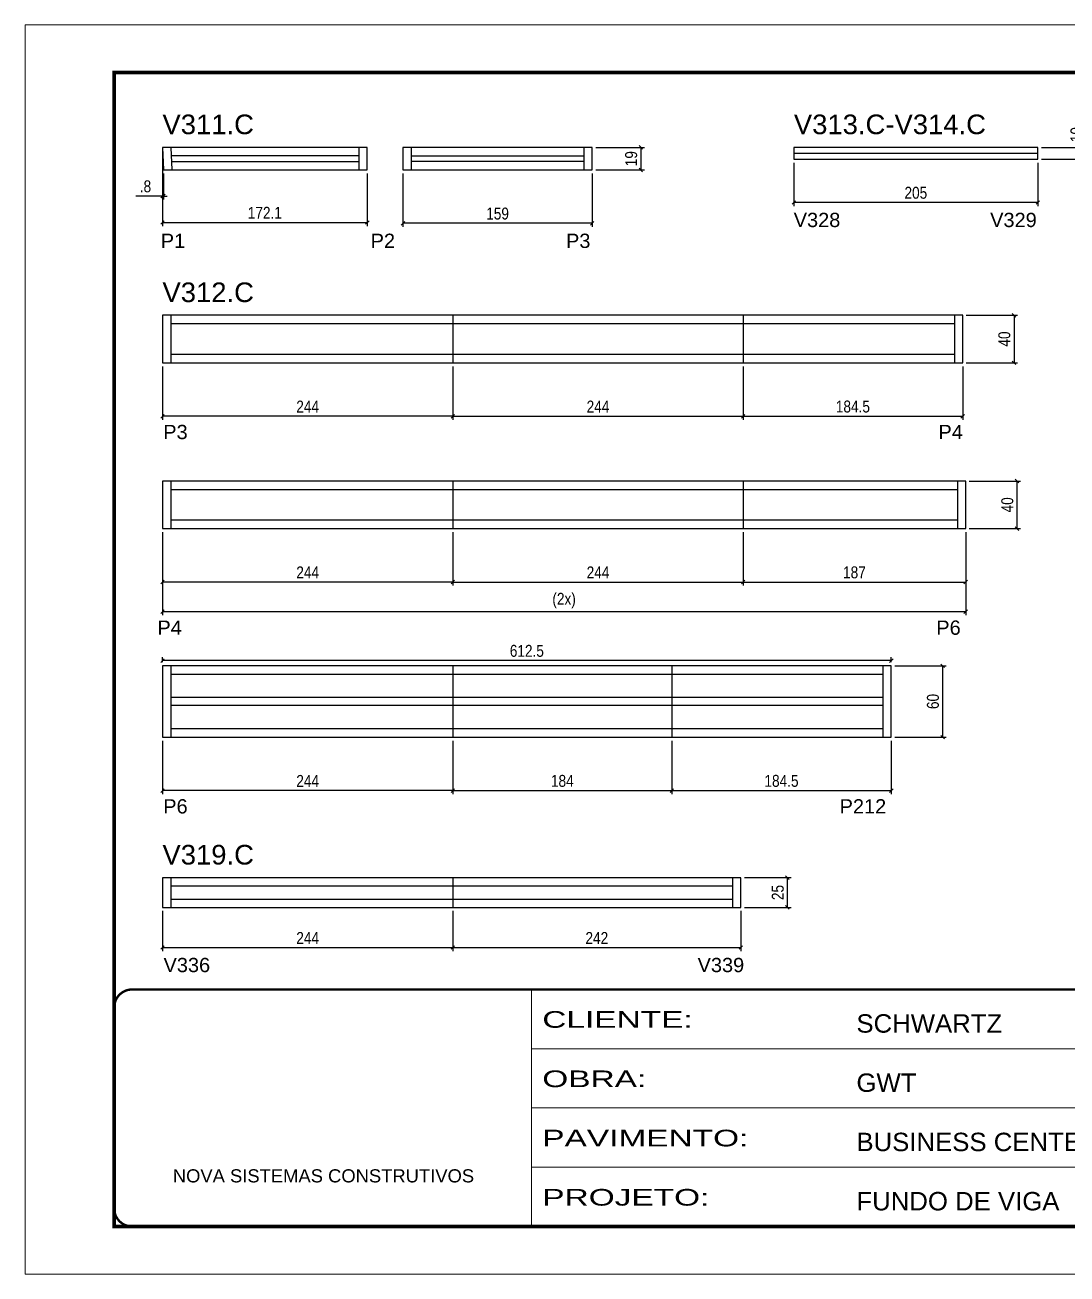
# Model space of a CAD drawing. Extents: x 3245 to 12416, y 917 to 10295.
# Drawn here: x 4844 to 5720, y 7809 to 8859 of the extents above; entities that cross this region are included whole.
import ezdxf

# ---------------------------------------------------------------- set-up
doc = ezdxf.new("R2010")
doc.units = 0
doc.linetypes.add('CONTINUO', pattern=[0])
doc.linetypes.add('DASHED', pattern=[0.75, 0.5, -0.25])
for name, color, linetype in [('5', 5, 'Continuous'), ('COTA', 241, 'Continuous'), ('NOMENCLATURA', 7, 'Continuous'), ('Painéis', 200, 'Continuous'), ('SARR_2.2x20', 80, 'Continuous'), ('SARR_2.2x7', 40, 'Continuous')]:
    doc.layers.add(name, color=color, linetype=linetype)
doc.layers.add('Folhas', color=255, linetype='Continuous', lineweight=9)
doc.layers.add('SARRAFO DE PRESSAO', color=251, linetype='DASHED', lineweight=9)
doc.styles.add('ARIAL', font='arial.ttf')
doc.styles.add('COTA TECNICA-50', font='techl___.ttf', dxfattribs={"height": 10})
doc.styles.get("Standard").update_dxf_attribs({"font": 'arial.ttf'})
doc.styles.add('Tecnologia', font='')
doc.styles.get('Tecnologia').set_extended_font_data('Forgotten Futurist')
doc.dimstyles.new('COTA PAINEL-50', dxfattribs={"dimtxt": 10, "dimasz": 3, "dimexe": 3, "dimexo": 3, "dimgap": 3, "dimtad": 1, "dimdec": 1, "dimzin": 12, "dimdsep": 46, "dimtxsty": 'COTA TECNICA-50', "dimblk1": 'OBLIQUE', "dimblk2": 'OBLIQUE', "dimsah": 1, "dimcen": 0.9, "dimclrd": 4, "dimclre": 4, "dimclrt": 240, "dimadec": 1, "dimazin": 3, "dimtfac": 1, "dimtdec": 1, "dimtmove": 0, "dimatfit": 3, "dimfxl": 1, "dimtolj": 1, "dimtzin": 12, "dimarcsym": 0})

# ---------------------------------------------------------------- blocks, each defined once
blk = doc.blocks.new('9999999999')
at = {"color": 30, "linetype": 'CONTINUO'}
for p, q in [((98564.6, 34230.2), (98564.6, 34429.4)), ((98564.6, 34379.6), (99584, 34379.6)), ((98564.6, 34329.8), (99488, 34329.8)), ((98564.6, 34280), (99488, 34280))]:
    blk.add_line(p, q, dxfattribs=at)
at = {"color": 30, "linetype": 'CONTINUO', "const_width": 2}
blk.add_lwpolyline([(99584, 34230.2), (99584, 34414.4, 0.414214), (99569, 34429.4), (98229, 34429.4, 0.414214), (98214, 34414.4), (98214, 34245.2, 0.414214), (98229, 34230.2), (99584, 34230.2)], format="xyb", dxfattribs=at)
at = {"layer": 'Folhas'}
blk.add_lwpolyline([(98139, 34190.2), (99624, 34190.2), (99624, 35240.2), (98139, 35240.2)], close=True, dxfattribs=at)
at = {"layer": 'Folhas', "color": 30, "const_width": 3}
blk.add_lwpolyline([(98214, 34230.2), (99584, 34230.2), (99584, 35200.2), (98214, 35200.2)], close=True, dxfattribs=at)
at = {"color": 7, "linetype": 'Continuous', "ltscale": 5, "style": 'ARIAL'}
for s, height, p in [('SCHWARTZ', 15.48, (98837.7, 34393.1)), ('GWT', 15.48, (98837.7, 34343.3)), ('BUSINESS CENTER E LAZER - PROJEÇÃO', 15.483, (98837.7, 34293.5)), ('NOVA SISTEMAS CONSTRUTIVOS', 11.059, (98263.2, 34267.2)), ('FUNDO DE VIGA', 15.483, (98837.7, 34243.7))]:
    blk.add_text(s, height=height, dxfattribs=at).set_placement(p)
at = {"layer": 'Folhas', "color": 7, "style": 'Tecnologia', "width": 1.5}
for s, p in [('CLIENTE:', (98573.7, 34397.2)), ('OBRA:', (98573.7, 34347.3)), ('PAVIMENTO:', (98573.7, 34297.5)), ('PROJETO:', (98573.7, 34247.7))]:
    blk.add_text(s, height=14, dxfattribs=at).set_placement(p)
blk = doc.blocks.new('_Oblique')
at = {"color": 0, "linetype": 'ByBlock', "lineweight": -2}
blk.add_line((-0.5, -0.5), (0.5, 0.5), dxfattribs=at)
blk = doc.blocks.new('*D273')
at = {"layer": 'COTA', "color": 4, "linetype": 'ByBlock', "lineweight": -2, "transparency": 16777216}
for p, q in [((4959.4, 8752.8), (4959.4, 8689.7)), ((5131.5, 8733.8), (5131.5, 8689.7)), ((4959.4, 8692.7), (5131.5, 8692.7))]:
    blk.add_line(p, q, dxfattribs=at)
at = {"layer": 'Defpoints', "color": 0, "linetype": 'ByBlock', "transparency": 16777216}
for p in [(4959.4, 8755.8), (5131.5, 8736.8), (5131.5, 8692.7)]:
    blk.add_point(p, dxfattribs=at)
at = {"layer": 'COTA', "color": 4, "linetype": 'ByBlock', "lineweight": -2, "transparency": 16777216, "xscale": 3, "yscale": 3, "zscale": 3, "rotation": 180}
blk.add_blockref('_Oblique', (4959.4, 8692.7), dxfattribs=at)
at = {"layer": 'COTA', "color": 4, "linetype": 'ByBlock', "lineweight": -2, "transparency": 16777216, "xscale": 3, "yscale": 3, "zscale": 3}
blk.add_blockref('_Oblique', (5131.5, 8692.7), dxfattribs=at)
at = {"layer": 'COTA', "color": 240, "linetype": 'ByBlock', "transparency": 16777216, "insert": (5045.4, 8700.8), "char_height": 10, "attachment_point": 5, "style": 'COTA TECNICA-50'}
blk.add_mtext('\\A1;172.1', dxfattribs=at)
blk = doc.blocks.new('*D274')
at = {"layer": 'COTA', "color": 4, "linetype": 'ByBlock', "lineweight": -2, "transparency": 16777216}
for p, q in [((4959.4, 8752.8), (4959.4, 8711.9)), ((4960.2, 8733.8), (4960.2, 8711.9)), ((4959.4, 8714.9), (4936.9, 8714.9)), ((4960.2, 8714.9), (4959.4, 8714.9)), ((4960.2, 8714.9), (4963.2, 8714.9))]:
    blk.add_line(p, q, dxfattribs=at)
at = {"layer": 'Defpoints', "color": 0, "linetype": 'ByBlock', "transparency": 16777216}
for p in [(4959.4, 8755.8), (4960.2, 8736.8), (4959.4, 8714.9)]:
    blk.add_point(p, dxfattribs=at)
at = {"layer": 'COTA', "color": 4, "linetype": 'ByBlock', "lineweight": -2, "transparency": 16777216, "xscale": 3, "yscale": 3, "zscale": 3}
blk.add_blockref('_Oblique', (4959.4, 8714.9), dxfattribs=at)
at = {"layer": 'COTA', "color": 4, "linetype": 'ByBlock', "lineweight": -2, "transparency": 16777216, "xscale": 3, "yscale": 3, "zscale": 3, "rotation": 180}
blk.add_blockref('_Oblique', (4960.2, 8714.9), dxfattribs=at)
at = {"layer": 'COTA', "color": 240, "linetype": 'ByBlock', "transparency": 16777216, "insert": (4945.1, 8723), "char_height": 10, "attachment_point": 5, "style": 'COTA TECNICA-50'}
blk.add_mtext('\\A1;.8', dxfattribs=at)
blk = doc.blocks.new('*D275')
at = {"layer": 'COTA', "color": 4, "linetype": 'ByBlock', "lineweight": -2, "transparency": 16777216}
for p, q in [((5161.5, 8733.8), (5161.5, 8689)), ((5320.5, 8733.8), (5320.5, 8689)), ((5320.5, 8692), (5161.5, 8692))]:
    blk.add_line(p, q, dxfattribs=at)
at = {"layer": 'Defpoints', "color": 0, "linetype": 'ByBlock', "transparency": 16777216}
for p in [(5161.5, 8736.8), (5320.5, 8736.8), (5161.5, 8692)]:
    blk.add_point(p, dxfattribs=at)
at = {"layer": 'COTA', "color": 4, "linetype": 'ByBlock', "lineweight": -2, "transparency": 16777216, "xscale": 3, "yscale": 3, "zscale": 3, "rotation": 180}
blk.add_blockref('_Oblique', (5161.5, 8692), dxfattribs=at)
at = {"layer": 'COTA', "color": 4, "linetype": 'ByBlock', "lineweight": -2, "transparency": 16777216, "xscale": 3, "yscale": 3, "zscale": 3}
blk.add_blockref('_Oblique', (5320.5, 8692), dxfattribs=at)
at = {"layer": 'COTA', "color": 240, "linetype": 'ByBlock', "transparency": 16777216, "insert": (5241, 8700.1), "char_height": 10, "attachment_point": 5, "style": 'COTA TECNICA-50'}
blk.add_mtext('\\A1;159', dxfattribs=at)
blk = doc.blocks.new('*D276')
at = {"layer": 'COTA', "color": 4, "linetype": 'ByBlock', "lineweight": -2, "transparency": 16777216}
for p, q in [((5323.5, 8755.8), (5364.4, 8755.8)), ((5361.4, 8755.8), (5361.4, 8736.8)), ((5323.5, 8736.8), (5364.4, 8736.8))]:
    blk.add_line(p, q, dxfattribs=at)
at = {"layer": 'Defpoints', "color": 0, "linetype": 'ByBlock', "transparency": 16777216}
for p in [(5320.5, 8755.8), (5320.5, 8736.8), (5361.4, 8736.8)]:
    blk.add_point(p, dxfattribs=at)
at = {"layer": 'COTA', "color": 4, "linetype": 'ByBlock', "lineweight": -2, "transparency": 16777216, "xscale": 3, "yscale": 3, "zscale": 3}
for p, rotation in [((5361.4, 8755.8), 90), ((5361.4, 8736.8), 270)]:
    blk.add_blockref('_Oblique', p, dxfattribs=dict(at, rotation=rotation))
at = {"layer": 'COTA', "color": 240, "linetype": 'ByBlock', "transparency": 16777216, "insert": (5353.3, 8746.3), "char_height": 10, "attachment_point": 5, "rotation": 90, "style": 'COTA TECNICA-50'}
blk.add_mtext('\\A1;19', dxfattribs=at)
blk = doc.blocks.new('*D239')
at = {"layer": 'COTA', "color": 4, "linetype": 'ByBlock', "lineweight": -2, "transparency": 16777216}
for p, q in [((4959.4, 8571.7), (4959.4, 8526.8)), ((5203.4, 8571.7), (5203.4, 8526.8)), ((5203.4, 8529.8), (4959.4, 8529.8))]:
    blk.add_line(p, q, dxfattribs=at)
at = {"layer": 'Defpoints', "color": 0, "linetype": 'ByBlock', "transparency": 16777216}
for p in [(4959.4, 8574.7), (5203.4, 8574.7), (4959.4, 8529.8)]:
    blk.add_point(p, dxfattribs=at)
at = {"layer": 'COTA', "color": 4, "linetype": 'ByBlock', "lineweight": -2, "transparency": 16777216, "xscale": 3, "yscale": 3, "zscale": 3, "rotation": 180}
blk.add_blockref('_Oblique', (4959.4, 8529.8), dxfattribs=at)
at = {"layer": 'COTA', "color": 4, "linetype": 'ByBlock', "lineweight": -2, "transparency": 16777216, "xscale": 3, "yscale": 3, "zscale": 3}
blk.add_blockref('_Oblique', (5203.4, 8529.8), dxfattribs=at)
at = {"layer": 'COTA', "color": 240, "linetype": 'ByBlock', "transparency": 16777216, "insert": (5081.4, 8537.9), "char_height": 10, "attachment_point": 5, "style": 'COTA TECNICA-50'}
blk.add_mtext('\\A1;244', dxfattribs=at)
blk = doc.blocks.new('*D277')
at = {"layer": 'COTA', "color": 4, "linetype": 'ByBlock', "lineweight": -2, "transparency": 16777216}
for p, q in [((5203.4, 8571.7), (5203.4, 8526.8)), ((5447.4, 8571.7), (5447.4, 8526.8)), ((5203.4, 8529.8), (5447.4, 8529.8))]:
    blk.add_line(p, q, dxfattribs=at)
at = {"layer": 'Defpoints', "color": 0, "linetype": 'ByBlock', "transparency": 16777216}
for p in [(5203.4, 8574.7), (5447.4, 8574.7), (5447.4, 8529.8)]:
    blk.add_point(p, dxfattribs=at)
at = {"layer": 'COTA', "color": 4, "linetype": 'ByBlock', "lineweight": -2, "transparency": 16777216, "xscale": 3, "yscale": 3, "zscale": 3, "rotation": 180}
blk.add_blockref('_Oblique', (5203.4, 8529.8), dxfattribs=at)
at = {"layer": 'COTA', "color": 4, "linetype": 'ByBlock', "lineweight": -2, "transparency": 16777216, "xscale": 3, "yscale": 3, "zscale": 3}
blk.add_blockref('_Oblique', (5447.4, 8529.8), dxfattribs=at)
at = {"layer": 'COTA', "color": 240, "linetype": 'ByBlock', "transparency": 16777216, "insert": (5325.4, 8537.9), "char_height": 10, "attachment_point": 5, "style": 'COTA TECNICA-50'}
blk.add_mtext('\\A1;244', dxfattribs=at)
blk = doc.blocks.new('*D278')
at = {"layer": 'COTA', "color": 4, "linetype": 'ByBlock', "lineweight": -2, "transparency": 16777216}
for p, q in [((5447.4, 8571.7), (5447.4, 8526.8)), ((5631.9, 8571.7), (5631.9, 8526.8)), ((5447.4, 8529.8), (5631.9, 8529.8))]:
    blk.add_line(p, q, dxfattribs=at)
at = {"layer": 'Defpoints', "color": 0, "linetype": 'ByBlock', "transparency": 16777216}
for p in [(5447.4, 8574.7), (5631.9, 8574.7), (5631.9, 8529.8)]:
    blk.add_point(p, dxfattribs=at)
at = {"layer": 'COTA', "color": 4, "linetype": 'ByBlock', "lineweight": -2, "transparency": 16777216, "xscale": 3, "yscale": 3, "zscale": 3, "rotation": 180}
blk.add_blockref('_Oblique', (5447.4, 8529.8), dxfattribs=at)
at = {"layer": 'COTA', "color": 4, "linetype": 'ByBlock', "lineweight": -2, "transparency": 16777216, "xscale": 3, "yscale": 3, "zscale": 3}
blk.add_blockref('_Oblique', (5631.9, 8529.8), dxfattribs=at)
at = {"layer": 'COTA', "color": 240, "linetype": 'ByBlock', "transparency": 16777216, "insert": (5539.6, 8537.9), "char_height": 10, "attachment_point": 5, "style": 'COTA TECNICA-50'}
blk.add_mtext('\\A1;184.5', dxfattribs=at)
blk = doc.blocks.new('*D279')
at = {"layer": 'COTA', "color": 4, "linetype": 'ByBlock', "lineweight": -2, "transparency": 16777216}
for p, q in [((5634.9, 8614.7), (5678, 8614.7)), ((5675, 8614.7), (5675, 8574.7)), ((5634.9, 8574.7), (5678, 8574.7))]:
    blk.add_line(p, q, dxfattribs=at)
at = {"layer": 'Defpoints', "color": 0, "linetype": 'ByBlock', "transparency": 16777216}
for p in [(5631.9, 8614.7), (5631.9, 8574.7), (5675, 8574.7)]:
    blk.add_point(p, dxfattribs=at)
at = {"layer": 'COTA', "color": 4, "linetype": 'ByBlock', "lineweight": -2, "transparency": 16777216, "xscale": 3, "yscale": 3, "zscale": 3}
for p, rotation in [((5675, 8614.7), 90), ((5675, 8574.7), 270)]:
    blk.add_blockref('_Oblique', p, dxfattribs=dict(at, rotation=rotation))
at = {"layer": 'COTA', "color": 240, "linetype": 'ByBlock', "transparency": 16777216, "insert": (5666.9, 8594.7), "char_height": 10, "attachment_point": 5, "rotation": 90, "style": 'COTA TECNICA-50'}
blk.add_mtext('\\A1;40', dxfattribs=at)
blk = doc.blocks.new('*D240')
at = {"layer": 'COTA', "color": 4, "linetype": 'ByBlock', "lineweight": -2, "transparency": 16777216}
for p, q in [((4959.4, 8432.3), (4959.4, 8387.4)), ((5203.4, 8432.3), (5203.4, 8387.4)), ((5203.4, 8390.4), (4959.4, 8390.4))]:
    blk.add_line(p, q, dxfattribs=at)
at = {"layer": 'Defpoints', "color": 0, "linetype": 'ByBlock', "transparency": 16777216}
for p in [(4959.4, 8435.3), (5203.4, 8435.3), (4959.4, 8390.4)]:
    blk.add_point(p, dxfattribs=at)
at = {"layer": 'COTA', "color": 4, "linetype": 'ByBlock', "lineweight": -2, "transparency": 16777216, "xscale": 3, "yscale": 3, "zscale": 3, "rotation": 180}
blk.add_blockref('_Oblique', (4959.4, 8390.4), dxfattribs=at)
at = {"layer": 'COTA', "color": 4, "linetype": 'ByBlock', "lineweight": -2, "transparency": 16777216, "xscale": 3, "yscale": 3, "zscale": 3}
blk.add_blockref('_Oblique', (5203.4, 8390.4), dxfattribs=at)
at = {"layer": 'COTA', "color": 240, "linetype": 'ByBlock', "transparency": 16777216, "insert": (5081.4, 8398.5), "char_height": 10, "attachment_point": 5, "style": 'COTA TECNICA-50'}
blk.add_mtext('\\A1;244', dxfattribs=at)
blk = doc.blocks.new('*D280')
at = {"layer": 'COTA', "color": 4, "linetype": 'ByBlock', "lineweight": -2, "transparency": 16777216}
for p, q in [((5203.4, 8432.3), (5203.4, 8387.4)), ((5447.4, 8432.3), (5447.4, 8387.4)), ((5203.4, 8390.4), (5447.4, 8390.4))]:
    blk.add_line(p, q, dxfattribs=at)
at = {"layer": 'Defpoints', "color": 0, "linetype": 'ByBlock', "transparency": 16777216}
for p in [(5203.4, 8435.3), (5447.4, 8435.3), (5447.4, 8390.4)]:
    blk.add_point(p, dxfattribs=at)
at = {"layer": 'COTA', "color": 4, "linetype": 'ByBlock', "lineweight": -2, "transparency": 16777216, "xscale": 3, "yscale": 3, "zscale": 3, "rotation": 180}
blk.add_blockref('_Oblique', (5203.4, 8390.4), dxfattribs=at)
at = {"layer": 'COTA', "color": 4, "linetype": 'ByBlock', "lineweight": -2, "transparency": 16777216, "xscale": 3, "yscale": 3, "zscale": 3}
blk.add_blockref('_Oblique', (5447.4, 8390.4), dxfattribs=at)
at = {"layer": 'COTA', "color": 240, "linetype": 'ByBlock', "transparency": 16777216, "insert": (5325.4, 8398.5), "char_height": 10, "attachment_point": 5, "style": 'COTA TECNICA-50'}
blk.add_mtext('\\A1;244', dxfattribs=at)
blk = doc.blocks.new('*D281')
at = {"layer": 'COTA', "color": 4, "linetype": 'ByBlock', "lineweight": -2, "transparency": 16777216}
for p, q in [((5447.4, 8432.3), (5447.4, 8387.4)), ((5634.4, 8432.3), (5634.4, 8387.4)), ((5447.4, 8390.4), (5634.4, 8390.4))]:
    blk.add_line(p, q, dxfattribs=at)
at = {"layer": 'Defpoints', "color": 0, "linetype": 'ByBlock', "transparency": 16777216}
for p in [(5447.4, 8435.3), (5634.4, 8435.3), (5634.4, 8390.4)]:
    blk.add_point(p, dxfattribs=at)
at = {"layer": 'COTA', "color": 4, "linetype": 'ByBlock', "lineweight": -2, "transparency": 16777216, "xscale": 3, "yscale": 3, "zscale": 3, "rotation": 180}
blk.add_blockref('_Oblique', (5447.4, 8390.4), dxfattribs=at)
at = {"layer": 'COTA', "color": 4, "linetype": 'ByBlock', "lineweight": -2, "transparency": 16777216, "xscale": 3, "yscale": 3, "zscale": 3}
blk.add_blockref('_Oblique', (5634.4, 8390.4), dxfattribs=at)
at = {"layer": 'COTA', "color": 240, "linetype": 'ByBlock', "transparency": 16777216, "insert": (5540.9, 8398.5), "char_height": 10, "attachment_point": 5, "style": 'COTA TECNICA-50'}
blk.add_mtext('\\A1;187', dxfattribs=at)
blk = doc.blocks.new('*D282')
at = {"layer": 'COTA', "color": 4, "linetype": 'ByBlock', "lineweight": -2, "transparency": 16777216}
for p, q in [((5637.4, 8475.3), (5680.5, 8475.3)), ((5677.5, 8475.3), (5677.5, 8435.3)), ((5637.4, 8435.3), (5680.5, 8435.3))]:
    blk.add_line(p, q, dxfattribs=at)
at = {"layer": 'Defpoints', "color": 0, "linetype": 'ByBlock', "transparency": 16777216}
for p in [(5634.4, 8475.3), (5634.4, 8435.3), (5677.5, 8435.3)]:
    blk.add_point(p, dxfattribs=at)
at = {"layer": 'COTA', "color": 4, "linetype": 'ByBlock', "lineweight": -2, "transparency": 16777216, "xscale": 3, "yscale": 3, "zscale": 3}
for p, rotation in [((5677.5, 8475.3), 90), ((5677.5, 8435.3), 270)]:
    blk.add_blockref('_Oblique', p, dxfattribs=dict(at, rotation=rotation))
at = {"layer": 'COTA', "color": 240, "linetype": 'ByBlock', "transparency": 16777216, "insert": (5669.4, 8455.3), "char_height": 10, "attachment_point": 5, "rotation": 90, "style": 'COTA TECNICA-50'}
blk.add_mtext('\\A1;40', dxfattribs=at)
blk = doc.blocks.new('*D283')
at = {"layer": 'COTA', "color": 4, "linetype": 'ByBlock', "lineweight": -2, "transparency": 16777216}
for p, q in [((4959.4, 8432.3), (4959.4, 8362.6)), ((5634.4, 8432.3), (5634.4, 8362.6)), ((4959.4, 8365.6), (5634.4, 8365.6))]:
    blk.add_line(p, q, dxfattribs=at)
at = {"layer": 'Defpoints', "color": 0, "linetype": 'ByBlock', "transparency": 16777216}
for p in [(4959.4, 8435.3), (5634.4, 8435.3), (5634.4, 8365.6)]:
    blk.add_point(p, dxfattribs=at)
at = {"layer": 'COTA', "color": 4, "linetype": 'ByBlock', "lineweight": -2, "transparency": 16777216, "xscale": 3, "yscale": 3, "zscale": 3, "rotation": 180}
blk.add_blockref('_Oblique', (4959.4, 8365.6), dxfattribs=at)
at = {"layer": 'COTA', "color": 4, "linetype": 'ByBlock', "lineweight": -2, "transparency": 16777216, "xscale": 3, "yscale": 3, "zscale": 3}
blk.add_blockref('_Oblique', (5634.4, 8365.6), dxfattribs=at)
at = {"layer": 'COTA', "color": 240, "linetype": 'ByBlock', "transparency": 16777216, "insert": (5296.9, 8374.8), "char_height": 10, "attachment_point": 5, "style": 'COTA TECNICA-50'}
blk.add_mtext('\\A1;(2x)', dxfattribs=at)
blk = doc.blocks.new('*D241')
at = {"layer": 'COTA', "color": 4, "linetype": 'ByBlock', "lineweight": -2, "transparency": 16777216}
for p, q in [((4959.4, 8257), (4959.4, 8212.1)), ((5203.4, 8257), (5203.4, 8212.1)), ((5203.4, 8215.1), (4959.4, 8215.1))]:
    blk.add_line(p, q, dxfattribs=at)
at = {"layer": 'Defpoints', "color": 0, "linetype": 'ByBlock', "transparency": 16777216}
for p in [(4959.4, 8260), (5203.4, 8260), (4959.4, 8215.1)]:
    blk.add_point(p, dxfattribs=at)
at = {"layer": 'COTA', "color": 4, "linetype": 'ByBlock', "lineweight": -2, "transparency": 16777216, "xscale": 3, "yscale": 3, "zscale": 3, "rotation": 180}
blk.add_blockref('_Oblique', (4959.4, 8215.1), dxfattribs=at)
at = {"layer": 'COTA', "color": 4, "linetype": 'ByBlock', "lineweight": -2, "transparency": 16777216, "xscale": 3, "yscale": 3, "zscale": 3}
blk.add_blockref('_Oblique', (5203.4, 8215.1), dxfattribs=at)
at = {"layer": 'COTA', "color": 240, "linetype": 'ByBlock', "transparency": 16777216, "insert": (5081.4, 8223.2), "char_height": 10, "attachment_point": 5, "style": 'COTA TECNICA-50'}
blk.add_mtext('\\A1;244', dxfattribs=at)
blk = doc.blocks.new('*D315')
at = {"layer": 'COTA', "color": 4, "linetype": 'ByBlock', "lineweight": -2, "transparency": 16777216}
for p, q in [((5203.4, 8257), (5203.4, 8212.1)), ((5387.4, 8257), (5387.4, 8212.1)), ((5203.4, 8215.1), (5387.4, 8215.1))]:
    blk.add_line(p, q, dxfattribs=at)
at = {"layer": 'Defpoints', "color": 0, "linetype": 'ByBlock', "transparency": 16777216}
for p in [(5203.4, 8260), (5387.4, 8260), (5387.4, 8215.1)]:
    blk.add_point(p, dxfattribs=at)
at = {"layer": 'COTA', "color": 4, "linetype": 'ByBlock', "lineweight": -2, "transparency": 16777216, "xscale": 3, "yscale": 3, "zscale": 3, "rotation": 180}
blk.add_blockref('_Oblique', (5203.4, 8215.1), dxfattribs=at)
at = {"layer": 'COTA', "color": 4, "linetype": 'ByBlock', "lineweight": -2, "transparency": 16777216, "xscale": 3, "yscale": 3, "zscale": 3}
blk.add_blockref('_Oblique', (5387.4, 8215.1), dxfattribs=at)
at = {"layer": 'COTA', "color": 240, "linetype": 'ByBlock', "transparency": 16777216, "insert": (5295.4, 8223.2), "char_height": 10, "attachment_point": 5, "style": 'COTA TECNICA-50'}
blk.add_mtext('\\A1;184', dxfattribs=at)
blk = doc.blocks.new('*D316')
at = {"layer": 'COTA', "color": 4, "linetype": 'ByBlock', "lineweight": -2, "transparency": 16777216}
for p, q in [((5387.4, 8257), (5387.4, 8212.1)), ((5571.9, 8257), (5571.9, 8212.1)), ((5387.4, 8215.1), (5571.9, 8215.1))]:
    blk.add_line(p, q, dxfattribs=at)
at = {"layer": 'Defpoints', "color": 0, "linetype": 'ByBlock', "transparency": 16777216}
for p in [(5387.4, 8260), (5571.9, 8260), (5571.9, 8215.1)]:
    blk.add_point(p, dxfattribs=at)
at = {"layer": 'COTA', "color": 4, "linetype": 'ByBlock', "lineweight": -2, "transparency": 16777216, "xscale": 3, "yscale": 3, "zscale": 3, "rotation": 180}
blk.add_blockref('_Oblique', (5387.4, 8215.1), dxfattribs=at)
at = {"layer": 'COTA', "color": 4, "linetype": 'ByBlock', "lineweight": -2, "transparency": 16777216, "xscale": 3, "yscale": 3, "zscale": 3}
blk.add_blockref('_Oblique', (5571.9, 8215.1), dxfattribs=at)
at = {"layer": 'COTA', "color": 240, "linetype": 'ByBlock', "transparency": 16777216, "insert": (5479.6, 8223.2), "char_height": 10, "attachment_point": 5, "style": 'COTA TECNICA-50'}
blk.add_mtext('\\A1;184.5', dxfattribs=at)
blk = doc.blocks.new('*D317')
at = {"layer": 'COTA', "color": 4, "linetype": 'ByBlock', "lineweight": -2, "transparency": 16777216}
for p, q in [((5574.9, 8320), (5618, 8320)), ((5615, 8320), (5615, 8260)), ((5574.9, 8260), (5618, 8260))]:
    blk.add_line(p, q, dxfattribs=at)
at = {"layer": 'Defpoints', "color": 0, "linetype": 'ByBlock', "transparency": 16777216}
for p in [(5571.9, 8320), (5571.9, 8260), (5615, 8260)]:
    blk.add_point(p, dxfattribs=at)
at = {"layer": 'COTA', "color": 4, "linetype": 'ByBlock', "lineweight": -2, "transparency": 16777216, "xscale": 3, "yscale": 3, "zscale": 3}
for p, rotation in [((5615, 8320), 90), ((5615, 8260), 270)]:
    blk.add_blockref('_Oblique', p, dxfattribs=dict(at, rotation=rotation))
at = {"layer": 'COTA', "color": 240, "linetype": 'ByBlock', "transparency": 16777216, "insert": (5606.9, 8290), "char_height": 10, "attachment_point": 5, "rotation": 90, "style": 'COTA TECNICA-50'}
blk.add_mtext('\\A1;60', dxfattribs=at)
blk = doc.blocks.new('*D255')
at = {"layer": 'COTA', "color": 4, "linetype": 'ByBlock', "lineweight": -2, "transparency": 16777216}
for p, q in [((5490, 8742.9), (5490, 8706.5)), ((5695, 8742.9), (5695, 8706.5)), ((5695, 8709.5), (5490, 8709.5))]:
    blk.add_line(p, q, dxfattribs=at)
at = {"layer": 'Defpoints', "color": 0, "linetype": 'ByBlock', "transparency": 16777216}
for p in [(5490, 8745.9), (5695, 8745.9), (5490, 8709.5)]:
    blk.add_point(p, dxfattribs=at)
at = {"layer": 'COTA', "color": 4, "linetype": 'ByBlock', "lineweight": -2, "transparency": 16777216, "xscale": 3, "yscale": 3, "zscale": 3, "rotation": 180}
blk.add_blockref('_Oblique', (5490, 8709.5), dxfattribs=at)
at = {"layer": 'COTA', "color": 4, "linetype": 'ByBlock', "lineweight": -2, "transparency": 16777216, "xscale": 3, "yscale": 3, "zscale": 3}
blk.add_blockref('_Oblique', (5695, 8709.5), dxfattribs=at)
at = {"layer": 'COTA', "color": 240, "linetype": 'ByBlock', "transparency": 16777216, "insert": (5592.5, 8717.6), "char_height": 10, "attachment_point": 5, "style": 'COTA TECNICA-50'}
blk.add_mtext('\\A1;205', dxfattribs=at)
blk = doc.blocks.new('*D256')
at = {"layer": 'COTA', "color": 4, "linetype": 'ByBlock', "lineweight": -2, "transparency": 16777216}
for p, q in [((5735.6, 8755.8), (5735.6, 8774.3)), ((5698, 8755.8), (5738.6, 8755.8)), ((5735.6, 8745.9), (5735.6, 8755.8)), ((5698, 8745.9), (5738.6, 8745.9))]:
    blk.add_line(p, q, dxfattribs=at)
at = {"layer": 'Defpoints', "color": 0, "linetype": 'ByBlock', "transparency": 16777216}
for p in [(5695, 8755.8), (5735.6, 8755.8), (5695, 8745.9)]:
    blk.add_point(p, dxfattribs=at)
at = {"layer": 'COTA', "color": 4, "linetype": 'ByBlock', "lineweight": -2, "transparency": 16777216, "xscale": 3, "yscale": 3, "zscale": 3}
for p, rotation in [((5735.6, 8755.8), 90), ((5735.6, 8745.9), 270)]:
    blk.add_blockref('_Oblique', p, dxfattribs=dict(at, rotation=rotation))
at = {"layer": 'COTA', "color": 240, "linetype": 'ByBlock', "transparency": 16777216, "insert": (5727.5, 8766.5), "char_height": 10, "attachment_point": 5, "rotation": 90, "style": 'COTA TECNICA-50'}
blk.add_mtext('\\A1;10', dxfattribs=at)
blk = doc.blocks.new('*D270')
at = {"layer": 'COTA', "color": 4, "linetype": 'ByBlock', "lineweight": -2, "transparency": 16777216}
for p, q in [((4959.4, 8113.9), (4959.4, 8080.2)), ((5203.4, 8113.9), (5203.4, 8080.2)), ((4959.4, 8083.2), (5203.4, 8083.2))]:
    blk.add_line(p, q, dxfattribs=at)
at = {"layer": 'Defpoints', "color": 0, "linetype": 'ByBlock', "transparency": 16777216}
for p in [(4959.4, 8116.9), (5203.4, 8116.9), (5203.4, 8083.2)]:
    blk.add_point(p, dxfattribs=at)
at = {"layer": 'COTA', "color": 4, "linetype": 'ByBlock', "lineweight": -2, "transparency": 16777216, "xscale": 3, "yscale": 3, "zscale": 3, "rotation": 180}
blk.add_blockref('_Oblique', (4959.4, 8083.2), dxfattribs=at)
at = {"layer": 'COTA', "color": 4, "linetype": 'ByBlock', "lineweight": -2, "transparency": 16777216, "xscale": 3, "yscale": 3, "zscale": 3}
blk.add_blockref('_Oblique', (5203.4, 8083.2), dxfattribs=at)
at = {"layer": 'COTA', "color": 240, "linetype": 'ByBlock', "transparency": 16777216, "insert": (5081.4, 8091.2), "char_height": 10, "attachment_point": 5, "style": 'COTA TECNICA-50'}
blk.add_mtext('\\A1;244', dxfattribs=at)
blk = doc.blocks.new('*D465')
at = {"layer": 'COTA', "color": 4, "linetype": 'ByBlock', "lineweight": -2, "transparency": 16777216}
for p, q in [((5203.4, 8113.9), (5203.4, 8080.2)), ((5445.4, 8113.9), (5445.4, 8080.2)), ((5203.4, 8083.2), (5445.4, 8083.2))]:
    blk.add_line(p, q, dxfattribs=at)
at = {"layer": 'Defpoints', "color": 0, "linetype": 'ByBlock', "transparency": 16777216}
for p in [(5203.4, 8116.9), (5445.4, 8116.9), (5445.4, 8083.2)]:
    blk.add_point(p, dxfattribs=at)
at = {"layer": 'COTA', "color": 4, "linetype": 'ByBlock', "lineweight": -2, "transparency": 16777216, "xscale": 3, "yscale": 3, "zscale": 3, "rotation": 180}
blk.add_blockref('_Oblique', (5203.4, 8083.2), dxfattribs=at)
at = {"layer": 'COTA', "color": 4, "linetype": 'ByBlock', "lineweight": -2, "transparency": 16777216, "xscale": 3, "yscale": 3, "zscale": 3}
blk.add_blockref('_Oblique', (5445.4, 8083.2), dxfattribs=at)
at = {"layer": 'COTA', "color": 240, "linetype": 'ByBlock', "transparency": 16777216, "insert": (5324.4, 8091.2), "char_height": 10, "attachment_point": 5, "style": 'COTA TECNICA-50'}
blk.add_mtext('\\A1;242', dxfattribs=at)
blk = doc.blocks.new('*D466')
at = {"layer": 'COTA', "color": 4, "linetype": 'ByBlock', "lineweight": -2, "transparency": 16777216}
for p, q in [((5448.4, 8141.9), (5487.6, 8141.9)), ((5484.6, 8116.9), (5484.6, 8141.9)), ((5448.4, 8116.9), (5487.6, 8116.9))]:
    blk.add_line(p, q, dxfattribs=at)
at = {"layer": 'Defpoints', "color": 0, "linetype": 'ByBlock', "transparency": 16777216}
for p in [(5445.4, 8141.9), (5484.6, 8141.9), (5445.4, 8116.9)]:
    blk.add_point(p, dxfattribs=at)
at = {"layer": 'COTA', "color": 4, "linetype": 'ByBlock', "lineweight": -2, "transparency": 16777216, "xscale": 3, "yscale": 3, "zscale": 3}
for p, rotation in [((5484.6, 8141.9), 90), ((5484.6, 8116.9), 270)]:
    blk.add_blockref('_Oblique', p, dxfattribs=dict(at, rotation=rotation))
at = {"layer": 'COTA', "color": 240, "linetype": 'ByBlock', "transparency": 16777216, "insert": (5476.5, 8129.4), "char_height": 10, "attachment_point": 5, "rotation": 90, "style": 'COTA TECNICA-50'}
blk.add_mtext('\\A1;25', dxfattribs=at)
blk = doc.blocks.new('*D420')
at = {"color": 4, "linetype": 'ByBlock', "lineweight": -2, "transparency": 16777216}
for p, q in [((4959.4, 8323), (4959.4, 8327.4)), ((5571.9, 8323), (5571.9, 8327.4)), ((5571.9, 8324.4), (4959.4, 8324.4))]:
    blk.add_line(p, q, dxfattribs=at)
at = {"layer": 'Defpoints', "color": 0, "linetype": 'ByBlock', "transparency": 16777216}
for p in [(4959.4, 8324.4), (4959.4, 8320), (5571.9, 8320)]:
    blk.add_point(p, dxfattribs=at)
at = {"color": 4, "linetype": 'ByBlock', "lineweight": -2, "transparency": 16777216, "xscale": 3, "yscale": 3, "zscale": 3, "rotation": 180}
blk.add_blockref('_Oblique', (4959.4, 8324.4), dxfattribs=at)
at = {"color": 4, "linetype": 'ByBlock', "lineweight": -2, "transparency": 16777216, "xscale": 3, "yscale": 3, "zscale": 3}
blk.add_blockref('_Oblique', (5571.9, 8324.4), dxfattribs=at)
at = {"color": 240, "linetype": 'ByBlock', "transparency": 16777216, "insert": (5265.6, 8332.5), "char_height": 10, "attachment_point": 5, "style": 'COTA TECNICA-50'}
blk.add_mtext('\\A1;612.5', dxfattribs=at)

msp = doc.modelspace()

# ---------------------------------------------------------------- linework, layer by layer
at = {"layer": 'Painéis', "linetype": 'Continuous'}
for p, q in [((5695.01, 8755.84), (5490.01, 8755.84)), ((5490.01, 8755.84), (5490.01, 8745.85)), ((5695.01, 8745.85), (5695.01, 8755.84)), ((5490.01, 8745.85), (5695.01, 8745.85)), ((5631.87, 8614.67), (4959.37, 8614.67)), ((4959.37, 8614.67), (4959.37, 8574.67)), ((5203.37, 8614.67), (5203.37, 8574.67)), ((5447.37, 8614.67), (5447.37, 8574.67)), ((5631.87, 8574.67), (5631.87, 8614.67)), ((4959.37, 8574.67), (5631.87, 8574.67)), ((5634.37, 8475.3), (4959.37, 8475.3)), ((4959.37, 8475.3), (4959.37, 8435.3)), ((5203.37, 8475.3), (5203.37, 8435.3)), ((5447.37, 8475.3), (5447.37, 8435.3)), ((5634.37, 8435.3), (5634.37, 8475.3)), ((4959.37, 8435.3), (5634.37, 8435.3)), ((5571.87, 8319.99), (4959.37, 8319.99)), ((4959.37, 8319.99), (4959.37, 8259.99)), ((5203.37, 8319.99), (5203.37, 8259.99)), ((5387.37, 8319.99), (5387.37, 8259.99)), ((5571.87, 8259.99), (5571.87, 8319.99)), ((4959.37, 8259.99), (5571.87, 8259.99)), ((5203.37, 8141.88), (5203.37, 8116.88))]:
    msp.add_line(p, q, dxfattribs=at)
for points in [[(5131.46, 8755.84), (4959.37, 8755.84), (4960.18, 8736.84), (5131.46, 8736.84)], [(5320.46, 8755.84), (5161.46, 8755.84), (5161.46, 8736.84), (5320.46, 8736.84)], [(4959.37, 8116.88), (5445.37, 8116.88), (5445.37, 8141.88), (4959.37, 8141.88)]]:
    msp.add_lwpolyline(points, close=True, dxfattribs=at)
at = {"layer": 'SARR_2.2x20', "linetype": 'Continuous'}
msp.add_line((5490.01, 8750.84), (5695.01, 8750.84), dxfattribs=at)
at = {"layer": 'SARR_2.2x7', "linetype": 'Continuous'}
for p, q in [((4966.48, 8755.84), (4967.3, 8736.84)), ((5124.46, 8748.84), (4966.78, 8748.84)), ((5124.46, 8755.84), (5124.46, 8736.84)), ((5168.46, 8755.84), (5168.46, 8736.84)), ((5168.46, 8748.84), (5313.46, 8748.84)), ((5313.46, 8755.84), (5313.46, 8736.84)), ((4967, 8743.84), (5124.46, 8743.84)), ((5313.46, 8743.84), (5168.46, 8743.84)), ((4966.37, 8614.67), (4966.37, 8574.67)), ((5624.87, 8614.67), (5624.87, 8574.67)), ((4966.37, 8607.67), (5203.37, 8607.67)), ((5203.37, 8607.67), (5447.37, 8607.67)), ((5447.37, 8607.67), (5624.87, 8607.67)), ((5203.37, 8581.67), (4966.37, 8581.67)), ((5447.37, 8581.67), (5203.37, 8581.67)), ((5624.87, 8581.67), (5447.37, 8581.67)), ((4966.37, 8475.3), (4966.37, 8435.3)), ((5627.37, 8475.3), (5627.37, 8435.3)), ((4966.37, 8468.3), (5203.37, 8468.3)), ((5203.37, 8468.3), (5447.37, 8468.3)), ((5447.37, 8468.3), (5627.37, 8468.3)), ((5203.37, 8442.3), (4966.37, 8442.3)), ((5447.37, 8442.3), (5203.37, 8442.3)), ((5627.37, 8442.3), (5447.37, 8442.3)), ((4966.37, 8319.99), (4966.37, 8259.99)), ((5564.87, 8319.99), (5564.87, 8259.99)), ((4966.37, 8312.99), (5203.37, 8312.99)), ((5203.37, 8312.99), (5387.37, 8312.99)), ((5387.37, 8312.99), (5564.87, 8312.99)), ((5203.37, 8293.49), (4966.37, 8293.49)), ((5203.37, 8286.49), (4966.37, 8286.49)), ((5387.37, 8293.49), (5203.37, 8293.49)), ((5387.37, 8286.49), (5203.37, 8286.49)), ((5564.87, 8293.49), (5387.37, 8293.49)), ((5564.87, 8286.49), (5387.37, 8286.49)), ((5203.37, 8266.99), (4966.37, 8266.99)), ((5387.37, 8266.99), (5203.37, 8266.99)), ((5564.87, 8266.99), (5387.37, 8266.99)), ((4966.37, 8141.88), (4966.37, 8116.88)), ((5438.37, 8141.88), (5438.37, 8116.88)), ((5203.37, 8134.88), (4966.37, 8134.88)), ((5438.37, 8134.88), (5203.37, 8134.88)), ((4966.37, 8123.88), (5203.37, 8123.88)), ((5203.37, 8123.88), (5438.37, 8123.88))]:
    msp.add_line(p, q, dxfattribs=at)

# ---------------------------------------------------------------- block references
at = {"layer": 'SARRAFO DE PRESSAO', "color": 6, "linetype": 'ByBlock'}
msp.add_blockref('9999999999', (-93295.13, -26381.5), dxfattribs=at)

# ---------------------------------------------------------------- texts
at = {"layer": '5', "linetype": 'Continuous'}
for s, rotation, p in [('V328', 359.99996, (5489.88, 8688.81)), ('V329', 359.99996, (5654.95, 8688.81)), ('P1', 0.00004, (4957.98, 8671.26)), ('P2', 0.00004, (5134.31, 8671.26)), ('P3', 0.00004, (5298.52, 8671.26)), ('P3', 359.99996, (4960.05, 8510.55)), ('P4', 359.99996, (5611.54, 8510.55)), ('P4', 0.00004, (4955.12, 8346.07)), ('P6', 0.00004, (5609.69, 8346.07)), ('P6', 359.99996, (4960.05, 8195.86)), ('P212', 359.99996, (5528.44, 8195.86)), ('V336', 359.99996, (4960.29, 8062.47)), ('V339', 359.99996, (5409.1, 8062.47))]:
    msp.add_text(s, height=12, rotation=rotation, dxfattribs=at).set_placement(p)
at = {"layer": 'NOMENCLATURA', "linetype": 'Continuous'}
for s, p in [('V311.C', (4959.37, 8766.91)), ('V313.C-V314.C', (5490.01, 8766.91)), ('V312.C', (4959.37, 8625.74)), ('V319.C', (4959.37, 8152.95))]:
    msp.add_text(s, height=16.5, dxfattribs=at).set_placement(p)

# ---------------------------------------------------------------- dimensions: what is measured, and where the dimension line sits
at = {"linetype": 'ByBlock'}
dim = msp.add_linear_dim(base=(4959.37, 8324.35), p1=(5571.87, 8319.99), p2=(4959.37, 8319.99), dimstyle='COTA PAINEL-50', override={"dimarcsym": 1}, dxfattribs=at)
dim.commit()
dim.dimension.update_dxf_attribs({"geometry": '*D420', "text_midpoint": (5265.62, 8332.46)})
at = {"layer": 'COTA', "linetype": 'ByBlock'}
for base, p1, p2, angle, picture, middle in [((5735.64, 8755.84), (5695.01, 8745.85), (5695.01, 8755.84), 90, '*D256', (5727.54, 8766.55)), ((5361.35, 8736.84), (5320.46, 8755.84), (5320.46, 8736.84), 90, '*D276', (5353.26, 8746.34)), ((5161.46, 8691.95), (5320.46, 8736.84), (5161.46, 8736.84), 180, '*D275', (5240.96, 8700.09)), ((5675.02, 8574.67), (5631.87, 8614.67), (5631.87, 8574.67), 90, '*D279', (5666.92, 8594.67)), ((4959.37, 8529.79), (5203.37, 8574.67), (4959.37, 8574.67), 180, '*D239', (5081.37, 8537.87)), ((5677.52, 8435.3), (5634.37, 8475.3), (5634.37, 8435.3), 90, '*D282', (5669.42, 8455.3)), ((4959.37, 8390.42), (5203.37, 8435.3), (4959.37, 8435.3), 180, '*D240', (5081.37, 8398.5)), ((5615.02, 8259.99), (5571.87, 8319.99), (5571.87, 8259.99), 90, '*D317', (5606.92, 8289.99)), ((4959.37, 8215.1), (5203.37, 8259.99), (4959.37, 8259.99), 180, '*D241', (5081.37, 8223.18)), ((5484.6, 8141.88), (5445.37, 8116.88), (5445.37, 8141.88), 90, '*D466', (5476.49, 8129.38))]:
    dim = msp.add_linear_dim(base=base, p1=p1, p2=p2, angle=angle, dimstyle='COTA PAINEL-50', override={"dimarcsym": 1}, dxfattribs=at)
    dim.commit()
    dim.dimension.update_dxf_attribs({"geometry": picture, "text_midpoint": middle})
for base, p1, p2, picture, middle in [((4959.37, 8714.9), (4960.18, 8736.84), (4959.37, 8755.84), '*D274', (4945.15, 8722.99)), ((5131.46, 8692.7), (4959.37, 8755.84), (5131.46, 8736.84), '*D273', (5045.41, 8700.77)), ((5490.01, 8709.51), (5695.01, 8745.85), (5490.01, 8745.85), '*D255', (5592.51, 8717.62)), ((5447.37, 8529.79), (5203.37, 8574.67), (5447.37, 8574.67), '*D277', (5325.37, 8537.87)), ((5631.87, 8529.79), (5447.37, 8574.67), (5631.87, 8574.67), '*D278', (5539.62, 8537.92)), ((5447.37, 8390.42), (5203.37, 8435.3), (5447.37, 8435.3), '*D280', (5325.37, 8398.5)), ((5634.37, 8390.42), (5447.37, 8435.3), (5634.37, 8435.3), '*D281', (5540.87, 8398.52)), ((5387.37, 8215.1), (5203.37, 8259.99), (5387.37, 8259.99), '*D315', (5295.37, 8223.2)), ((5571.87, 8215.1), (5387.37, 8259.99), (5571.87, 8259.99), '*D316', (5479.62, 8223.24)), ((5203.37, 8083.17), (4959.37, 8116.88), (5203.37, 8116.88), '*D270', (5081.37, 8091.24)), ((5445.37, 8083.17), (5203.37, 8116.88), (5445.37, 8116.88), '*D465', (5324.37, 8091.24))]:
    dim = msp.add_linear_dim(base=base, p1=p1, p2=p2, dimstyle='COTA PAINEL-50', override={"dimarcsym": 1}, dxfattribs=at)
    dim.commit()
    dim.dimension.update_dxf_attribs({"geometry": picture, "text_midpoint": middle})
dim = msp.add_linear_dim(base=(5634.37, 8365.63), p1=(4959.37, 8435.3), p2=(5634.37, 8435.3), text='(2x)', dimstyle='COTA PAINEL-50', override={"dimarcsym": 1}, dxfattribs=at)
dim.commit()
dim.dimension.update_dxf_attribs({"geometry": '*D283', "text_midpoint": (5296.87, 8374.85)})

doc.saveas('drawing.dxf')
